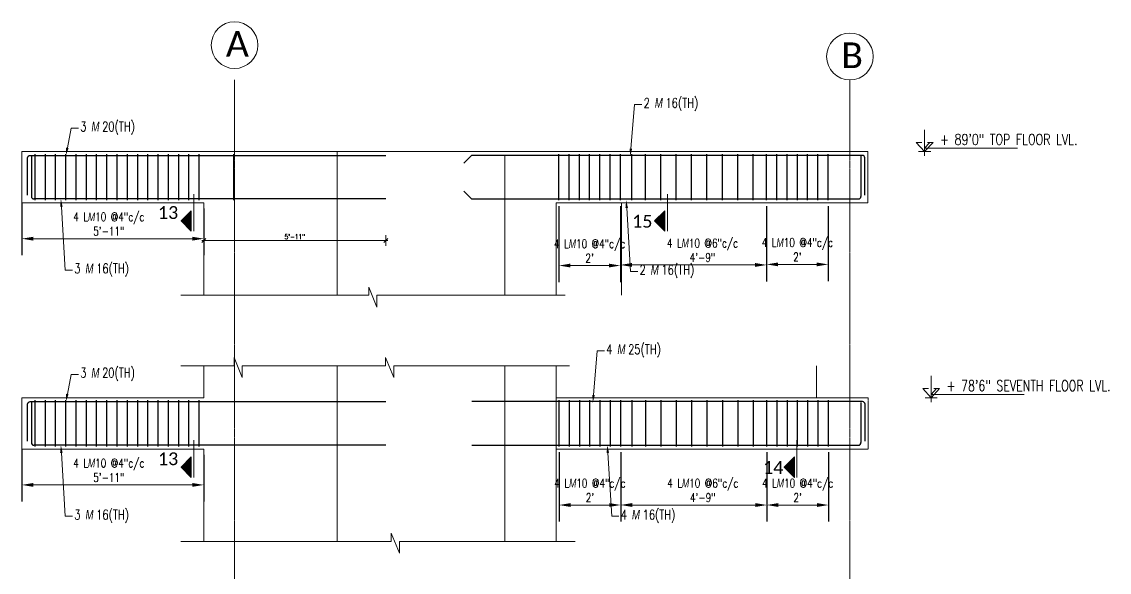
# Model space of a CAD drawing. Header units: inches. Extents: x 0 to 162649, y -36601 to -26324.
# Drawn here: x 159773.9 to 160198, y -34178 to -33963.4 of the extents above; entities that cross this region are included whole.
import ezdxf
from ezdxf import colors
from ezdxf.entities.mleader import LeaderData, LeaderLine
from ezdxf.math import Vec2, Vec3

# ---------------------------------------------------------------- set-up
doc = ezdxf.new("R2010")
doc.units = ezdxf.units.IN
doc.header["$MEASUREMENT"] = 0
doc.linetypes.add('CENTER2', pattern=[1.125, 0.75, -0.125, 0.125, -0.125])
for name, color, linetype, lineweight in [('Cen', 9, 'CENTER2', 5), ('Dim', 1, 'Continuous', 13), ('dimention', 1, 'Continuous', 13), ('hatch', 252, 'Continuous', 0), ('OL_AR_Text', 140, 'Continuous', 5), ('Rein', 3, 'Continuous', 30), ('Stirrups', 191, 'Continuous', 25), ('Tag', 6, 'Continuous', 13), ('TEXT', 7, 'Continuous', 9)]:
    doc.layers.add(name, color=color, linetype=linetype, lineweight=lineweight)
doc.styles.add('1-8 Annotative Text', font='calibri.ttf', dxfattribs={"height": 0.125})
doc.styles.add('DIM', font='simplex.shx', dxfattribs={"width": 0.75})
doc.styles.add('rmtext', font='romans.shx', dxfattribs={"width": 0.8})
doc.styles.add('T', font='romans.shx', dxfattribs={"width": 0.75, "height": 3})
doc.dimstyles.new('DIM-24', dxfattribs={"dimscale": 24, "dimtxt": 0.078125, "dimasz": 0.0625, "dimexe": 0.0625, "dimexo": 0.015625, "dimgap": 0.015625, "dimtad": 1, "dimdec": 1, "dimzin": 3, "dimdsep": 46, "dimlunit": 4, "dimtxsty": 'rmtext', "dimblk": 'OBLIQUE', "dimcen": 0.09375, "dimdle": 0.03125, "dimclrd": 1, "dimclre": 1, "dimclrt": 2, "dimadec": 0, "dimazin": 0, "dimtfac": 0.75, "dimtdec": 1, "dimtix": 1, "dimtmove": 0, "dimatfit": 3, "dimfxl": 0.0625, "dimfxlon": 1, "dimfrac": 1, "dimtolj": 1, "dimtzin": 0, "dimlwd": -1, "dimlwe": 5, "dimarcsym": 0})
doc.dimstyles.get("Standard").update_dxf_attribs({"dimscale": 36, "dimtxt": 0.09375, "dimasz": 0.125, "dimexe": 0.18, "dimexo": 0.0625, "dimgap": 0.015625, "dimtad": 1, "dimdec": 0, "dimzin": 0, "dimdsep": 46, "dimlunit": 4, "dimtxsty": 'DIM', "dimcen": 0.09, "dimadec": 0, "dimazin": 0, "dimtfac": 0.75, "dimtdec": 0, "dimtmove": 0, "dimatfit": 3, "dimfxl": 1, "dimtolj": 1, "dimtzin": 0, "dimlwd": 9, "dimarcsym": 0})

# ---------------------------------------------------------------- blocks, each defined once
blk = doc.blocks.new('*D375')
at = {"layer": 'Defpoints', "color": 0, "transparency": 16777216}
for p in [(160064.37, -34032.96), (160088.37, -34032.96), (160088.37, -34057.96)]:
    blk.add_point(p, dxfattribs=at)
at = {"layer": 'dimention', "color": 0, "lineweight": -2, "transparency": 16777216}
for p, q in [((160064.37, -34035.21), (160064.37, -34064.44)), ((160088.37, -34035.21), (160088.37, -34064.44))]:
    blk.add_line(p, q, dxfattribs=at)
at = {"layer": 'dimention', "color": 0, "lineweight": 9, "transparency": 16777216}
blk.add_line((160068.87, -34057.96), (160083.87, -34057.96), dxfattribs=at)
at = {"layer": 'dimention', "color": 0, "transparency": 16777216}
for points in [[(160068.87, -34057.21), (160068.87, -34058.71), (160064.37, -34057.96)], [(160083.87, -34057.21), (160083.87, -34058.71), (160088.37, -34057.96)]]:
    blk.add_solid(points, dxfattribs=at)
at = {"layer": 'dimention', "color": 0, "transparency": 16777216, "insert": (160076.37, -34052.25), "char_height": 3.375, "attachment_point": 5, "style": 'DIM'}
blk.add_mtext('\\A1;4 L{\\A0;\\Fgothici|c0;\\W0.75;M}10 @4"c/c\\P2\'', dxfattribs=at)
blk = doc.blocks.new('*D377')
at = {"layer": 'Defpoints', "color": 0, "transparency": 16777216}
for p in [(159983.35, -34032.96), (160007.35, -34032.96), (160007.35, -34058.41)]:
    blk.add_point(p, dxfattribs=at)
at = {"layer": 'dimention', "color": 0, "lineweight": -2, "transparency": 16777216}
for p, q in [((159983.35, -34035.21), (159983.35, -34064.89)), ((160007.35, -34035.21), (160007.35, -34064.89))]:
    blk.add_line(p, q, dxfattribs=at)
at = {"layer": 'dimention', "color": 0, "lineweight": 9, "transparency": 16777216}
blk.add_line((159987.85, -34058.41), (160002.85, -34058.41), dxfattribs=at)
at = {"layer": 'dimention', "color": 0, "transparency": 16777216}
for points in [[(159987.85, -34057.66), (159987.85, -34059.16), (159983.35, -34058.41)], [(160002.85, -34057.66), (160002.85, -34059.16), (160007.35, -34058.41)]]:
    blk.add_solid(points, dxfattribs=at)
at = {"layer": 'dimention', "color": 0, "transparency": 16777216, "insert": (159995.35, -34052.7), "char_height": 3.375, "attachment_point": 5, "style": 'DIM'}
blk.add_mtext('\\A1;4 L{\\A0;\\Fgothici|c0;\\W0.75;M}10 @4"c/c\\P2\'', dxfattribs=at)
blk = doc.blocks.new('*D378')
at = {"layer": 'Defpoints', "color": 0, "transparency": 16777216}
for p in [(160007.35, -34032.96), (160064.37, -34032.96), (160064.37, -34058.17)]:
    blk.add_point(p, dxfattribs=at)
at = {"layer": 'dimention', "color": 0, "lineweight": -2, "transparency": 16777216}
for p, q in [((160007.35, -34035.21), (160007.35, -34064.65)), ((160064.37, -34035.21), (160064.37, -34064.65))]:
    blk.add_line(p, q, dxfattribs=at)
at = {"layer": 'dimention', "color": 0, "lineweight": 9, "transparency": 16777216}
blk.add_line((160011.85, -34058.17), (160059.87, -34058.17), dxfattribs=at)
at = {"layer": 'dimention', "color": 0, "transparency": 16777216}
for points in [[(160011.85, -34057.42), (160011.85, -34058.92), (160007.35, -34058.17)], [(160059.87, -34057.42), (160059.87, -34058.92), (160064.37, -34058.17)]]:
    blk.add_solid(points, dxfattribs=at)
at = {"layer": 'dimention', "color": 0, "transparency": 16777216, "insert": (160039.37, -34052.47), "char_height": 3.375, "attachment_point": 5, "style": 'DIM'}
blk.add_mtext('\\A1;4 L{\\A0;\\Fgothici|c0;M}10 @6"c/c\\P4\'-9"', dxfattribs=at)
blk = doc.blocks.new('*D381')
at = {"layer": 'Defpoints', "color": 0, "transparency": 16777216}
for p in [(160064.48, -34128.95), (160088.48, -34128.95), (160088.48, -34151.78)]:
    blk.add_point(p, dxfattribs=at)
at = {"layer": 'dimention', "color": 0, "lineweight": -2, "transparency": 16777216}
for p, q in [((160064.48, -34131.2), (160064.48, -34158.26)), ((160088.48, -34131.2), (160088.48, -34158.26))]:
    blk.add_line(p, q, dxfattribs=at)
at = {"layer": 'dimention', "color": 0, "lineweight": 9, "transparency": 16777216}
blk.add_line((160068.98, -34151.78), (160083.98, -34151.78), dxfattribs=at)
at = {"layer": 'dimention', "color": 0, "transparency": 16777216}
for points in [[(160068.98, -34151.03), (160068.98, -34152.53), (160064.48, -34151.78)], [(160083.98, -34151.03), (160083.98, -34152.53), (160088.48, -34151.78)]]:
    blk.add_solid(points, dxfattribs=at)
at = {"layer": 'dimention', "color": 0, "transparency": 16777216, "insert": (160076.48, -34146.07), "char_height": 3.375, "attachment_point": 5, "style": 'DIM'}
blk.add_mtext('\\A1;4 L{\\A0;\\Fgothici|c0;\\W0.75;M}10 @4"c/c\\P2\'', dxfattribs=at)
blk = doc.blocks.new('*D379')
at = {"layer": 'Defpoints', "color": 0, "transparency": 16777216}
for p in [(159983.47, -34128.95), (160007.47, -34128.95), (160007.47, -34151.78)]:
    blk.add_point(p, dxfattribs=at)
at = {"layer": 'dimention', "color": 0, "lineweight": -2, "transparency": 16777216}
for p, q in [((159983.47, -34131.2), (159983.47, -34158.26)), ((160007.47, -34131.2), (160007.47, -34158.26))]:
    blk.add_line(p, q, dxfattribs=at)
at = {"layer": 'dimention', "color": 0, "lineweight": 9, "transparency": 16777216}
blk.add_line((159987.97, -34151.78), (160002.97, -34151.78), dxfattribs=at)
at = {"layer": 'dimention', "color": 0, "transparency": 16777216}
for points in [[(159987.97, -34151.03), (159987.97, -34152.53), (159983.47, -34151.78)], [(160002.97, -34151.03), (160002.97, -34152.53), (160007.47, -34151.78)]]:
    blk.add_solid(points, dxfattribs=at)
at = {"layer": 'dimention', "color": 0, "transparency": 16777216, "insert": (159995.47, -34146.07), "char_height": 3.375, "attachment_point": 5, "style": 'DIM'}
blk.add_mtext('\\A1;4 L{\\A0;\\Fgothici|c0;\\W0.75;M}10 @4"c/c\\P2\'', dxfattribs=at)
blk = doc.blocks.new('*D380')
at = {"layer": 'Defpoints', "color": 0, "transparency": 16777216}
for p in [(160007.47, -34128.95), (160064.48, -34128.95), (160064.48, -34151.78)]:
    blk.add_point(p, dxfattribs=at)
at = {"layer": 'dimention', "color": 0, "lineweight": -2, "transparency": 16777216}
for p, q in [((160007.47, -34131.2), (160007.47, -34158.26)), ((160064.48, -34131.2), (160064.48, -34158.26))]:
    blk.add_line(p, q, dxfattribs=at)
at = {"layer": 'dimention', "color": 0, "lineweight": 9, "transparency": 16777216}
blk.add_line((160011.97, -34151.78), (160059.98, -34151.78), dxfattribs=at)
at = {"layer": 'dimention', "color": 0, "transparency": 16777216}
for points in [[(160011.97, -34151.03), (160011.97, -34152.53), (160007.47, -34151.78)], [(160059.98, -34151.03), (160059.98, -34152.53), (160064.48, -34151.78)]]:
    blk.add_solid(points, dxfattribs=at)
at = {"layer": 'dimention', "color": 0, "transparency": 16777216, "insert": (160039.49, -34146.07), "char_height": 3.375, "attachment_point": 5, "style": 'DIM'}
blk.add_mtext('\\A1;4 L{\\A0;\\Fgothici|c0;M}10 @6"c/c\\P4\'-9"', dxfattribs=at)
blk = doc.blocks.new('*D403')
at = {"layer": 'Defpoints', "color": 0, "transparency": 16777216}
for p in [(159773.87, -34031.71), (159844.87, -34033.96), (159844.87, -34047.94)]:
    blk.add_point(p, dxfattribs=at)
at = {"layer": 'dimention', "color": 0, "lineweight": -2, "transparency": 16777216}
for p, q in [((159773.87, -34033.96), (159773.87, -34054.42)), ((159844.87, -34036.21), (159844.87, -34054.42))]:
    blk.add_line(p, q, dxfattribs=at)
at = {"layer": 'dimention', "color": 0, "lineweight": 9, "transparency": 16777216}
blk.add_line((159778.37, -34047.94), (159840.37, -34047.94), dxfattribs=at)
at = {"layer": 'dimention', "color": 0, "transparency": 16777216}
for points in [[(159778.37, -34047.19), (159778.37, -34048.69), (159773.87, -34047.94)], [(159840.37, -34047.19), (159840.37, -34048.69), (159844.87, -34047.94)]]:
    blk.add_solid(points, dxfattribs=at)
at = {"layer": 'dimention', "color": 0, "transparency": 16777216, "insert": (159807.83, -34042.23), "char_height": 3.375, "attachment_point": 5, "style": 'DIM'}
blk.add_mtext('\\A1;4 L{\\A0;\\Fgothici|c0;\\W0.75;M}10 @4"c/c\\P5\'-11"', dxfattribs=at)
blk = doc.blocks.new('*D404')
at = {"layer": 'Defpoints', "color": 0, "transparency": 16777216}
for p in [(159773.87, -34127.7), (159844.87, -34129.95), (159844.87, -34143.94)]:
    blk.add_point(p, dxfattribs=at)
at = {"layer": 'dimention', "color": 0, "lineweight": -2, "transparency": 16777216}
for p, q in [((159773.87, -34129.95), (159773.87, -34150.42)), ((159844.87, -34132.2), (159844.87, -34150.42))]:
    blk.add_line(p, q, dxfattribs=at)
at = {"layer": 'dimention', "color": 0, "lineweight": 9, "transparency": 16777216}
blk.add_line((159778.37, -34143.94), (159840.37, -34143.94), dxfattribs=at)
at = {"layer": 'dimention', "color": 0, "transparency": 16777216}
for points in [[(159778.37, -34143.19), (159778.37, -34144.69), (159773.87, -34143.94)], [(159840.37, -34143.19), (159840.37, -34144.69), (159844.87, -34143.94)]]:
    blk.add_solid(points, dxfattribs=at)
at = {"layer": 'dimention', "color": 0, "transparency": 16777216, "insert": (159807.83, -34138.23), "char_height": 3.375, "attachment_point": 5, "style": 'DIM'}
blk.add_mtext('\\A1;4 L{\\A0;\\Fgothici|c0;\\W0.75;M}10 @4"c/c\\P5\'-11"', dxfattribs=at)
blk = doc.blocks.new('LEVEL')
for p, q in [((0, 4.06), (0, -0.79)), ((0, 0), (-1.55, 1.71)), ((-1.55, 1.71), (-0.5, 1.71)), ((-1.13, 0), (1.13, 0)), ((0, 0), (1.55, 1.71)), ((0, 0.63), (0.98, 1.71)), ((0, 0.63), (17.25, 0.63)), ((1.55, 1.71), (0.5, 1.71))]:
    blk.add_line(p, q)
at = {"color": 2, "style": 'T'}
blk.add_attdef('LEV', (2.86, 1.24), '', height=2, dxfattribs=at)
blk = doc.blocks.new('_Oblique')
for p, q in [((-0.49, -0.49), (0.49, 0.49)), ((0, -1.37), (0, 1.38))]:
    blk.add_line(p, q)
blk = doc.blocks.new('*D558')
at = {"layer": 'Defpoints', "color": 0, "transparency": 16777216}
for p in [(159915.87, -34032.46), (159844.87, -34033.96), (159915.87, -34048.66)]:
    blk.add_point(p, dxfattribs=at)
at = {"layer": 'Dim', "color": 1, "transparency": 16777216}
blk.add_line((159844.12, -34048.66), (159916.62, -34048.66), dxfattribs=at)
at = {"layer": 'Dim', "color": 1, "lineweight": 5, "transparency": 16777216}
for p, q in [((159844.87, -34047.16), (159844.87, -34050.16)), ((159915.87, -34047.16), (159915.87, -34050.16))]:
    blk.add_line(p, q, dxfattribs=at)
at = {"layer": 'Dim', "color": 1, "transparency": 16777216, "xscale": 1.5, "yscale": 1.5, "zscale": 1.5, "rotation": 180}
blk.add_blockref('_Oblique', (159844.87, -34048.66), dxfattribs=at)
at = {"layer": 'Dim', "color": 1, "transparency": 16777216, "xscale": 1.5, "yscale": 1.5, "zscale": 1.5}
blk.add_blockref('_Oblique', (159915.87, -34048.66), dxfattribs=at)
at = {"layer": 'Dim', "color": 2, "transparency": 16777216, "insert": (159880.37, -34047.17), "char_height": 1.875, "attachment_point": 5, "style": 'rmtext'}
blk.add_mtext('\\A1;5\'-11"', dxfattribs=at)

msp = doc.modelspace()

# ---------------------------------------------------------------- hatches: boundary and pattern name
at = {"layer": 'Dim'}
h = msp.add_hatch(dxfattribs=at)
h.set_pattern_fill('ANSI31', color=256)
h.set_pattern_definition([(45, (2880.28862, 1861.54343), (-0.08838834765, 0.08838834765), [])])
h.paths.add_polyline_path([(159839.98, -34041.02), (159839.98, -34037.02), (159835.98, -34041.02), (159839.98, -34045.02)])
h = msp.add_hatch(dxfattribs=at)
h.set_pattern_fill('ANSI31', color=256)
h.set_pattern_definition([(45, (3064.99419, 1861.54343), (-0.08838834765, 0.08838834765), [])])
h.paths.add_polyline_path([(160024.69, -34041.02), (160024.69, -34037.02), (160020.69, -34041.02), (160024.69, -34045.02)])
h = msp.add_hatch(dxfattribs=at)
h.set_pattern_fill('ANSI31', color=256)
h.set_pattern_definition([(45, (2880.28902, 1765.54343), (-0.08838834765, 0.08838834765), [])])
h.paths.add_polyline_path([(159839.98, -34137.02), (159839.98, -34133.02), (159835.98, -34137.02), (159839.98, -34141.02)])
h = msp.add_hatch(dxfattribs=at)
h.set_pattern_fill('ANSI31', color=256)
h.set_pattern_definition([(45, (3115.49967, 1765.54343), (-0.08838834765, 0.08838834765), [])])
h.paths.add_polyline_path([(160075.19, -34137.02), (160075.19, -34133.02), (160071.19, -34137.02), (160075.19, -34141.02)])

# ---------------------------------------------------------------- linework, layer by layer
at = {"layer": 'Cen'}
for p, q in [((159856.87, -33986.01), (159856.87, -34814.46)), ((160096.87, -33986.01), (160096.87, -34814.46)), ((160104.02, -34109.96), (160104.04, -34129.96))]:
    msp.add_line(p, q, dxfattribs=at)
at = {"layer": 'Dim'}
for p, q in [((159840.98, -34030.52), (159840.98, -34045.02)), ((160025.69, -34030.52), (160025.69, -34045.02)), ((159835.98, -34041.02), (159839.98, -34037.02)), ((159835.98, -34041.02), (159839.98, -34045.02)), ((159839.98, -34037.02), (159839.98, -34045.02)), ((159839.98, -34045.02), (159839.98, -34041.02)), ((160020.69, -34041.02), (160024.69, -34037.02)), ((160020.69, -34041.02), (160024.69, -34045.02)), ((160024.69, -34037.02), (160024.69, -34045.02)), ((160024.69, -34045.02), (160024.69, -34041.02)), ((159840.98, -34126.52), (159840.98, -34141.02)), ((160076.19, -34126.52), (160076.19, -34141.02)), ((159835.98, -34137.02), (159839.98, -34133.02)), ((159839.98, -34133.02), (159839.98, -34141.02)), ((160071.19, -34137.02), (160075.19, -34133.02)), ((160075.19, -34133.02), (160075.19, -34141.02)), ((159835.98, -34137.02), (159839.98, -34141.02)), ((159839.98, -34141.02), (159839.98, -34137.02)), ((160071.19, -34137.02), (160075.19, -34141.02)), ((160075.19, -34141.02), (160075.19, -34137.02))]:
    msp.add_line(p, q, dxfattribs=at)
for centre in [(159856.87, -33972.46), (160096.87, -33976.9)]:
    msp.add_circle(centre, 9.11, dxfattribs=at)
at = {"layer": 'hatch'}
for p, q in [((160103.9, -34013.96), (159773.87, -34013.96)), ((159773.87, -34013.96), (159773.87, -34033.96)), ((159844.87, -34013.96), (159844.87, -34013.96)), ((159896.87, -34013.96), (159896.87, -34069.96)), ((159962.29, -34015.46), (159962.29, -34069.96)), ((160103.9, -34013.96), (160103.9, -34033.96)), ((159844.87, -34033.96), (159773.87, -34033.96)), ((159844.87, -34033.96), (159844.87, -34069.96)), ((159982.29, -34033.96), (160103.9, -34033.96)), ((159982.29, -34033.96), (159982.29, -34069.96)), ((160007.79, -34033.96), (160007.79, -34069.96)), ((159835.87, -34069.96), (159905.87, -34069.96)), ((159840, -34069.96), (159909.19, -34069.96)), ((159909.19, -34069.96), (159909.19, -34066.79)), ((159909.19, -34066.79), (159912.37, -34074.59)), ((159912.37, -34074.59), (159912.37, -34069.96)), ((159912.37, -34069.96), (159985.82, -34069.96)), ((159856.69, -34097.46), (159856.69, -34094.29)), ((159856.69, -34094.29), (159859.88, -34102.09)), ((159915.79, -34097.46), (159915.79, -34094.29)), ((159915.79, -34094.29), (159918.98, -34102.09)), ((159835.87, -34097.46), (159856.69, -34097.46)), ((159844.87, -34097.46), (159844.87, -34109.96)), ((159859.88, -34097.46), (159915.79, -34097.46)), ((159859.88, -34102.09), (159859.88, -34097.46)), ((159896.87, -34097.46), (159896.87, -34109.96)), ((159918.98, -34102.09), (159918.98, -34097.46)), ((159918.98, -34097.46), (159987.46, -34097.46)), ((159962.29, -34097.46), (159962.29, -34165.96)), ((159982.29, -34097.46), (159982.29, -34165.96)), ((160083.87, -34097.46), (160083.87, -34109.96)), ((159773.87, -34109.96), (159844.87, -34109.96)), ((159773.87, -34109.96), (159773.87, -34129.95)), ((159896.87, -34109.96), (159896.87, -34165.96)), ((159982.29, -34109.96), (160104.02, -34109.96)), ((159844.87, -34129.95), (159773.87, -34129.95)), ((159844.87, -34129.95), (159844.87, -34165.96)), ((159982.29, -34129.96), (160104.04, -34129.96)), ((159917.99, -34165.96), (159917.99, -34162.79)), ((159917.99, -34162.79), (159921.18, -34170.59)), ((159835.87, -34165.96), (159905.87, -34165.96)), ((159835.87, -34165.96), (159917.99, -34165.96)), ((159921.18, -34170.59), (159921.18, -34165.96)), ((159921.18, -34165.96), (159989.75, -34165.96))]:
    msp.add_line(p, q, dxfattribs=at)
at = {"layer": 'Rein'}
for p, q in [((159946.29, -34018.46), (159949.29, -34015.46)), ((159777.62, -34015.76), (159777.62, -34031.46)), ((160101.15, -34015.76), (160101.15, -34031.46)), ((159946.29, -34029.46), (159949.29, -34032.46)), ((159777.62, -34111.76), (159777.62, -34127.46)), ((160101.15, -34111.76), (160101.15, -34127.46))]:
    msp.add_line(p, q, dxfattribs=at)
for points in [[(159776.12, -34030.92), (159776.12, -34016.46, -0.414214), (159777.12, -34015.46), (159915.87, -34015.46)], [(160102.65, -34030.93), (160102.65, -34016.46, 0.414214), (160101.65, -34015.46), (159949.29, -34015.46)], [(159776.12, -34126.92), (159776.12, -34112.46, -0.414214), (159777.12, -34111.46), (159915.87, -34111.46)], [(160102.76, -34126.92), (160102.76, -34112.46, 0.414214), (160101.76, -34111.46), (159949.4, -34111.45)]]:
    msp.add_lwpolyline(points, format="xyb", dxfattribs=at)
for points in [[(159915.87, -34032.46), (159778.62, -34032.46)], [(159949.29, -34032.46), (160100.15, -34032.46)], [(159915.87, -34128.46), (159778.62, -34128.46)], [(159949.4, -34128.45), (160100.26, -34128.46)]]:
    msp.add_lwpolyline(points, dxfattribs=at)
for centre, start, end in [((159778.62, -34031.46), 179.9975, 269.9975), ((160100.15, -34031.46), 270, 0), ((159778.62, -34127.46), 179.9975, 269.9975), ((160100.15, -34127.46), 270, 0)]:
    msp.add_arc(centre, 1, start, end, dxfattribs=at)
at = {"layer": 'Stirrups'}
for p, q in [((159779.08, -34032.95), (159779.08, -34014.95)), ((159783.08, -34032.95), (159783.08, -34014.95)), ((159787.08, -34032.95), (159787.08, -34014.95)), ((159791.08, -34032.95), (159791.08, -34014.95)), ((159795.08, -34032.95), (159795.08, -34014.95)), ((159799.08, -34032.95), (159799.08, -34014.95)), ((159803.08, -34032.95), (159803.08, -34014.95)), ((159807.08, -34032.95), (159807.08, -34014.95)), ((159811.08, -34032.95), (159811.08, -34014.95)), ((159815.08, -34032.95), (159815.08, -34014.95)), ((159819.08, -34032.95), (159819.08, -34014.95)), ((159823.08, -34032.95), (159823.08, -34014.95)), ((159827.08, -34032.95), (159827.08, -34014.95)), ((159831.08, -34032.95), (159831.08, -34014.95)), ((159835.08, -34032.95), (159835.08, -34014.95)), ((159839.08, -34032.95), (159839.08, -34014.95)), ((159843.08, -34032.95), (159843.08, -34014.95)), ((159856.58, -34032.96), (159856.58, -34014.96)), ((159983.35, -34032.96), (159983.35, -34014.96)), ((159987.35, -34032.96), (159987.35, -34014.96)), ((159991.35, -34032.96), (159991.35, -34014.96)), ((159995.35, -34032.96), (159995.35, -34014.96)), ((159999.35, -34032.96), (159999.35, -34014.96)), ((160003.35, -34032.96), (160003.35, -34014.96)), ((160007.35, -34032.96), (160007.35, -34014.96)), ((160011.87, -34032.96), (160011.87, -34014.96)), ((160017.12, -34032.96), (160017.12, -34014.96)), ((160023.12, -34032.96), (160023.12, -34014.96)), ((160029.12, -34032.96), (160029.12, -34014.96)), ((160035.12, -34032.96), (160035.12, -34014.96)), ((160041.12, -34032.96), (160041.12, -34014.96)), ((160047.12, -34032.96), (160047.12, -34014.96)), ((160053.12, -34032.96), (160053.12, -34014.96)), ((160059.12, -34032.96), (160059.12, -34014.96)), ((160064.37, -34032.96), (160064.37, -34014.96)), ((160068.37, -34032.96), (160068.37, -34014.96)), ((160072.37, -34032.96), (160072.37, -34014.96)), ((160076.37, -34032.96), (160076.37, -34014.96)), ((160080.37, -34032.96), (160080.37, -34014.96)), ((160084.37, -34032.96), (160084.37, -34014.96)), ((160088.37, -34032.96), (160088.37, -34014.96)), ((159779.08, -34128.95), (159779.08, -34110.95)), ((159783.08, -34128.95), (159783.08, -34110.95)), ((159787.08, -34128.95), (159787.08, -34110.95)), ((159791.08, -34128.95), (159791.08, -34110.95)), ((159795.08, -34128.95), (159795.08, -34110.95)), ((159799.08, -34128.95), (159799.08, -34110.95)), ((159803.08, -34128.95), (159803.08, -34110.95)), ((159807.08, -34128.95), (159807.08, -34110.95)), ((159811.08, -34128.95), (159811.08, -34110.95)), ((159815.08, -34128.95), (159815.08, -34110.95)), ((159819.08, -34128.95), (159819.08, -34110.95)), ((159823.08, -34128.95), (159823.08, -34110.95)), ((159827.08, -34128.95), (159827.08, -34110.95)), ((159831.08, -34128.95), (159831.08, -34110.95)), ((159835.08, -34128.95), (159835.08, -34110.95)), ((159839.08, -34128.95), (159839.08, -34110.95)), ((159843.08, -34128.95), (159843.08, -34110.95)), ((159983.47, -34128.95), (159983.47, -34110.95)), ((159987.47, -34128.95), (159987.47, -34110.95)), ((159991.47, -34128.95), (159991.47, -34110.95)), ((159995.47, -34128.95), (159995.47, -34110.95)), ((159999.47, -34128.95), (159999.47, -34110.95)), ((160003.47, -34128.95), (160003.47, -34110.95)), ((160007.47, -34128.95), (160007.47, -34110.95)), ((160011.98, -34128.95), (160011.98, -34110.95)), ((160017.24, -34128.95), (160017.24, -34110.95)), ((160023.24, -34128.95), (160023.24, -34110.95)), ((160029.24, -34128.95), (160029.24, -34110.95)), ((160035.24, -34128.95), (160035.24, -34110.95)), ((160041.24, -34128.95), (160041.24, -34110.95)), ((160047.24, -34128.95), (160047.24, -34110.95)), ((160053.24, -34128.95), (160053.24, -34110.95)), ((160059.24, -34128.95), (160059.24, -34110.95)), ((160064.48, -34128.95), (160064.48, -34110.95)), ((160068.48, -34128.95), (160068.48, -34110.95)), ((160072.48, -34128.95), (160072.48, -34110.95)), ((160076.48, -34128.95), (160076.48, -34110.95)), ((160080.48, -34128.95), (160080.48, -34110.95)), ((160084.48, -34128.95), (160084.48, -34110.95)), ((160088.48, -34128.95), (160088.48, -34110.95))]:
    msp.add_line(p, q, dxfattribs=at)

# ---------------------------------------------------------------- block references
at = {"layer": 'Tag'}
ref = msp.add_blockref('LEVEL', (160126.01, -34013.96), dxfattribs=dict(at, xscale=2.1, yscale=2.1, zscale=2.1))
ref.add_attrib('LEV', '+ 89\'0" TOP FLOOR LVL.', (160132.01, -34011.35), dxfattribs={"layer": '0', "color": 2, "height": 4.2, "style": 'T', "width": 0.75})
ref = msp.add_blockref('LEVEL', (160128.55, -34109.96), dxfattribs=dict(at, xscale=2.1, yscale=2.1, zscale=2.1))
ref.add_attrib('LEV', '+ 78\'6" SEVENTH FLOOR LVL.', (160134.55, -34107.35), dxfattribs={"layer": '0', "color": 2, "height": 4.2, "style": 'T', "width": 0.75})

# ---------------------------------------------------------------- texts
at = {"layer": 'OL_AR_Text', "char_height": 10, "attachment_point": 1, "style": '1-8 Annotative Text'}
for s, insert in [('A', (159853.46, -33966.99)), ('B', (160093.46, -33971.43))]:
    msp.add_mtext_dynamic_manual_height_columns(s, width=432.2308, gutter_width=60, heights=[0], dxfattribs=dict(at, insert=insert))
at = {"layer": 'OL_AR_Text', "char_height": 5, "width": 3.8192065e-317, "attachment_point": 1, "style": '1-8 Annotative Text'}
for s, insert in [('13', (159827, -34035.25)), ('15', (160011.93, -34038.64)), ('13', (159827, -34131.25)), ('14', (160063.02, -34134.64))]:
    msp.add_mtext(s, dxfattribs=dict(at, insert=insert))

# ---------------------------------------------------------------- dimensions: what is measured, and where the dimension line sits
at = {"layer": 'Dim'}
dim = msp.add_linear_dim(base=(159915.87, -34048.66), p1=(159844.87, -34033.96), p2=(159915.87, -34032.46), dimstyle='DIM-24', dxfattribs=at)
dim.commit()
dim.dimension.update_dxf_attribs({"geometry": '*D558', "text_midpoint": (159880.37, -34047.17)})
at = {"layer": 'dimention'}
for base, p1, p2, text, picture, middle in [((159844.87, -34047.94), (159773.87, -34031.71), (159844.87, -34033.96), '4 L{\\A0;\\Fgothici|c0;\\W0.75;M}10 @4"c/c\\P<>', '*D403', (159807.83, -34047.94)), ((160007.35, -34058.41), (159983.35, -34032.96), (160007.35, -34032.96), '4 L{\\A0;\\Fgothici|c0;\\W0.75;M}10 @4"c/c\\P<>', '*D377', (159995.35, -34058.41)), ((160064.37, -34058.17), (160007.35, -34032.96), (160064.37, -34032.96), '4 L{\\A0;\\Fgothici|c0;M}10 @6"c/c\\P<>', '*D378', (160039.37, -34058.17)), ((160088.37, -34057.96), (160064.37, -34032.96), (160088.37, -34032.96), '4 L{\\A0;\\Fgothici|c0;\\W0.75;M}10 @4"c/c\\P<>', '*D375', (160076.37, -34057.96)), ((159844.87, -34143.94), (159773.87, -34127.7), (159844.87, -34129.95), '4 L{\\A0;\\Fgothici|c0;\\W0.75;M}10 @4"c/c\\P<>', '*D404', (159807.83, -34143.94)), ((160007.47, -34151.78), (159983.47, -34128.95), (160007.47, -34128.95), '4 L{\\A0;\\Fgothici|c0;\\W0.75;M}10 @4"c/c\\P<>', '*D379', (159995.47, -34151.78)), ((160064.48, -34151.78), (160007.47, -34128.95), (160064.48, -34128.95), '4 L{\\A0;\\Fgothici|c0;M}10 @6"c/c\\P<>', '*D380', (160039.49, -34151.78)), ((160088.48, -34151.78), (160064.48, -34128.95), (160088.48, -34128.95), '4 L{\\A0;\\Fgothici|c0;\\W0.75;M}10 @4"c/c\\P<>', '*D381', (160076.48, -34151.78))]:
    dim = msp.add_linear_dim(base=base, p1=p1, p2=p2, text=text, dimstyle='Standard', dxfattribs=at)
    dim.commit()
    dim.dimension.update_dxf_attribs({"geometry": picture, "text_midpoint": middle, "dimtype": 160})

# ---------------------------------------------------------------- leaders
at = {"layer": 'TEXT'}
ml = msp.add_multileader_mtext('Standard', dxfattribs=at)
ml.set_content('2 {\\Fgothici|c0;M }16(TH)   ', color=256, style='DIM')
ml.set_leader_properties(color=1, linetype='ByLayer', lineweight=9)
ml.build(insert=Vec2(0, 0))
ml.multileader.update_dxf_attribs({"text_right_attachment_type": 2, "dogleg_length": 0.25, "arrow_head_size": 3, "scale": 32})
ctx = ml.context
ctx.base_point, ctx.scale, ctx.char_height, ctx.arrow_head_size, ctx.landing_gap_size, ctx.plane_origin = Vec3(160015.68, -33995.62), 32, 3.75, 3, 0.75, Vec3(160036.01, -34014.92)
ctx.right_attachment = 2
notes = []
notes.append((ctx, [(0, (1, 1, 0), (160012.87, -33995.62), (1, 0), 2.81, [(0, [(160011.18, -34015.83)], 0, [])])]))
ctx.mtext.insert, ctx.mtext.flow_direction = Vec3(160016.43, -33993.12), 5
ml = msp.add_multileader_mtext('Standard', dxfattribs=at)
ml.set_content('3 {\\Fgothici|c0;M }20(TH)   ', color=256, style='DIM')
ml.set_leader_properties(color=1, linetype='ByLayer', lineweight=9)
ml.build(insert=Vec2(0, 0))
ml.multileader.update_dxf_attribs({"text_right_attachment_type": 2, "dogleg_length": 0.25, "arrow_head_size": 3, "scale": 32})
ctx = ml.context
ctx.base_point, ctx.scale, ctx.char_height, ctx.arrow_head_size, ctx.landing_gap_size, ctx.plane_origin = Vec3(159795.96, -34004.84), 32, 3.75, 3, 0.75, Vec3(159816.28, -34024.14)
ctx.right_attachment = 2
notes.append((ctx, [(0, (1, 1, 0), (159793.15, -34004.84), (1, 0), 2.81, [(0, [(159791.09, -34015.46)], 0, [])])]))
ctx.mtext.insert, ctx.mtext.flow_direction = Vec3(159796.71, -34002.34), 5
ml = msp.add_multileader_mtext('Standard', dxfattribs=at)
ml.set_content('3 {\\Fgothici|c0;M }16(TH)   ', color=256, style='DIM')
ml.set_leader_properties(color=1, linetype='ByLayer', lineweight=9)
ml.build(insert=Vec2(0, 0))
ml.multileader.update_dxf_attribs({"text_right_attachment_type": 2, "dogleg_length": 0.25, "arrow_head_size": 3, "scale": 32})
ctx = ml.context
ctx.base_point, ctx.scale, ctx.char_height, ctx.arrow_head_size, ctx.landing_gap_size, ctx.plane_origin = Vec3(159793.64, -34060.17), 32, 3.75, 3, 0.75, Vec3(159813.96, -34079.48)
ctx.right_attachment = 2
notes.append((ctx, [(0, (1, 1, 0), (159790.83, -34060.17), (1, 0), 2.81, [(0, [(159789.14, -34032.46)], 0, [])])]))
ctx.mtext.insert, ctx.mtext.flow_direction = Vec3(159794.39, -34057.67), 5
ml = msp.add_multileader_mtext('Standard', dxfattribs=at)
ml.set_content('2 {\\Fgothici|c0;M }16(TH)   ', color=256, style='DIM')
ml.set_leader_properties(color=1, linetype='ByLayer', lineweight=9)
ml.build(insert=Vec2(0, 0))
ml.multileader.update_dxf_attribs({"text_right_attachment_type": 2, "dogleg_length": 0.25, "arrow_head_size": 3, "scale": 32})
ctx = ml.context
ctx.base_point, ctx.scale, ctx.char_height, ctx.arrow_head_size, ctx.landing_gap_size, ctx.plane_origin = Vec3(160014.11, -34060.67), 32, 3.75, 3, 0.75, Vec3(160034.44, -34079.97)
ctx.right_attachment = 2
notes.append((ctx, [(0, (1, 1, 0), (160011.31, -34060.67), (1, 0), 2.81, [(0, [(160009.61, -34032.96)], 0, [])])]))
ctx.mtext.insert, ctx.mtext.flow_direction = Vec3(160014.86, -34058.17), 5
ml = msp.add_multileader_mtext('Standard', dxfattribs=at)
ml.set_content('4 {\\Fgothici|c0;M }25(TH)   ', color=256, style='DIM')
ml.set_leader_properties(color=1, linetype='ByLayer', lineweight=9)
ml.build(insert=Vec2(0, 0))
ml.multileader.update_dxf_attribs({"text_right_attachment_type": 2, "dogleg_length": 0.25, "arrow_head_size": 3, "scale": 32})
ctx = ml.context
ctx.base_point, ctx.scale, ctx.char_height, ctx.arrow_head_size, ctx.landing_gap_size, ctx.plane_origin = Vec3(160001.1, -34091.69), 32, 3.75, 3, 0.75, Vec3(160021.43, -34110.99)
ctx.right_attachment = 2
notes.append((ctx, [(0, (1, 1, 0), (159998.3, -34091.69), (1, 0), 2.81, [(0, [(159996.6, -34111.9)], 0, [])])]))
ctx.mtext.insert, ctx.mtext.flow_direction = Vec3(160001.85, -34089.19), 5
ml = msp.add_multileader_mtext('Standard', dxfattribs=at)
ml.set_content('3 {\\Fgothici|c0;M }20(TH)   ', color=256, style='DIM')
ml.set_leader_properties(color=1, linetype='ByLayer', lineweight=9)
ml.build(insert=Vec2(0, 0))
ml.multileader.update_dxf_attribs({"text_right_attachment_type": 2, "dogleg_length": 0.25, "arrow_head_size": 3, "scale": 32})
ctx = ml.context
ctx.base_point, ctx.scale, ctx.char_height, ctx.arrow_head_size, ctx.landing_gap_size, ctx.plane_origin = Vec3(159795.95, -34100.84), 32, 3.75, 3, 0.75, Vec3(159816.27, -34120.14)
ctx.right_attachment = 2
notes.append((ctx, [(0, (1, 1, 0), (159793.14, -34100.84), (1, 0), 2.81, [(0, [(159791.08, -34111.46)], 0, [])])]))
ctx.mtext.insert, ctx.mtext.flow_direction = Vec3(159796.7, -34098.34), 5
ml = msp.add_multileader_mtext('Standard', dxfattribs=at)
ml.set_content('3 {\\Fgothici|c0;M }16(TH)   ', color=256, style='DIM')
ml.set_leader_properties(color=1, linetype='ByLayer', lineweight=9)
ml.build(insert=Vec2(0, 0))
ml.multileader.update_dxf_attribs({"text_right_attachment_type": 2, "dogleg_length": 0.25, "arrow_head_size": 3, "scale": 32})
ctx = ml.context
ctx.base_point, ctx.scale, ctx.char_height, ctx.arrow_head_size, ctx.landing_gap_size, ctx.plane_origin = Vec3(159793.64, -34156.17), 32, 3.75, 3, 0.75, Vec3(159813.96, -34175.47)
ctx.right_attachment = 2
notes.append((ctx, [(0, (1, 1, 0), (159790.83, -34156.17), (1, 0), 2.81, [(0, [(159789.14, -34128.46)], 0, [])])]))
ctx.mtext.insert, ctx.mtext.flow_direction = Vec3(159794.39, -34153.67), 5
ml = msp.add_multileader_mtext('Standard', dxfattribs=at)
ml.set_content('4 {\\Fgothici|c0;M }16(TH)   ', color=256, style='DIM')
ml.set_leader_properties(color=1, linetype='ByLayer', lineweight=9)
ml.build(insert=Vec2(0, 0))
ml.multileader.update_dxf_attribs({"text_right_attachment_type": 2, "dogleg_length": 0.25, "arrow_head_size": 3, "scale": 32})
ctx = ml.context
ctx.base_point, ctx.scale, ctx.char_height, ctx.arrow_head_size, ctx.landing_gap_size, ctx.plane_origin = Vec3(160006.76, -34156.17), 32, 3.75, 3, 0.75, Vec3(160027.08, -34175.47)
ctx.right_attachment = 2
notes.append((ctx, [(0, (1, 1, 0), (160003.95, -34156.17), (1, 0), 2.81, [(0, [(160002.26, -34128.46)], 0, [])])]))
ctx.mtext.insert, ctx.mtext.flow_direction = Vec3(160007.51, -34153.67), 5
for ctx, leaders in notes:
    for number, flags, end, landing, length, lines in leaders:
        leader = LeaderData()
        leader.index, (leader.has_last_leader_line, leader.has_dogleg_vector, leader.attachment_direction) = number, flags
        leader.last_leader_point, leader.dogleg_vector, leader.dogleg_length = Vec3(end), Vec3(landing), length
        for number, points, colour, breaks in lines:
            line = LeaderLine()
            line.index, line.vertices, line.color, line.breaks = number, Vec3.list(points), colors.encode_raw_color(colour), breaks
            leader.lines.append(line)
        ctx.leaders.append(leader)

doc.saveas('drawing.dxf')
